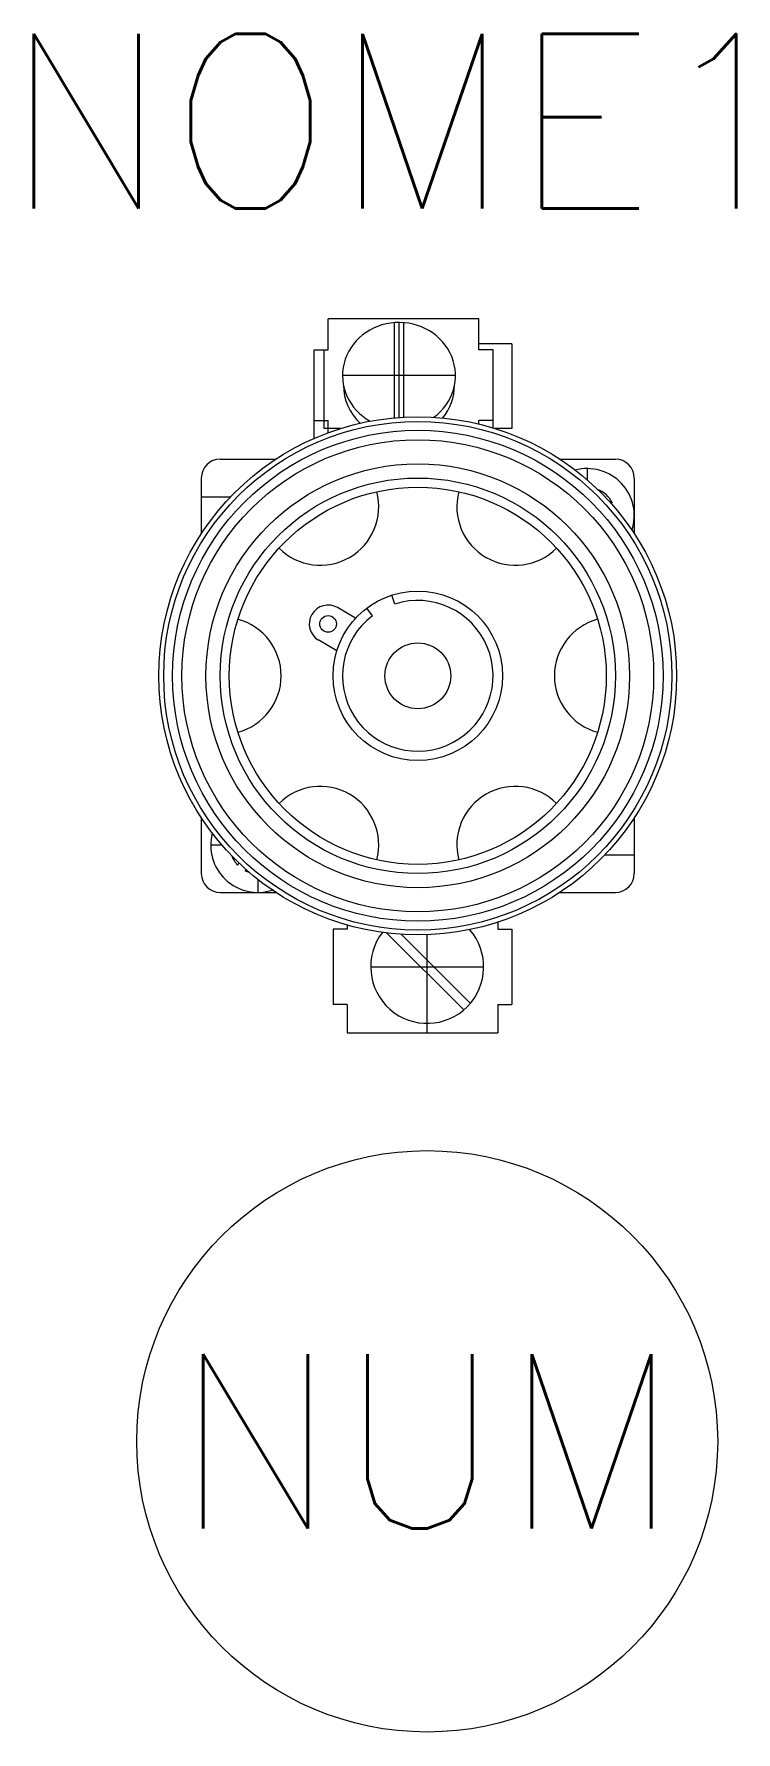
# Model space of a CAD drawing. Header units: millimetres. Extents: x -3.3 to 2.7, y -9.1 to 5.5.
import ezdxf
from ezdxf.enums import TextEntityAlignment as Align

# ---------------------------------------------------------------- set-up
doc = ezdxf.new("R2010")
doc.units = ezdxf.units.MM
doc.styles.add('Romans', font='romans.shx')
doc.styles.add('STYLE-ROMANS', font='romans.shx')

msp = doc.modelspace()

# ---------------------------------------------------------------- linework, layer by layer
for p, q in [((0.526, 3.07), (-0.77, 3.07)), ((-0.77, 2.803), (-0.77, 3.07)), ((0.526, 2.803), (0.526, 3.07)), ((-0.202, 3.037), (-0.202, 2.218)), ((-0.162, 3.039), (-0.162, 2.222)), ((-0.122, 3.037), (-0.122, 2.224)), ((-0.891, 2.042), (-0.891, 2.803)), ((-0.891, 2.803), (-0.77, 2.803)), ((-0.81, 2.803), (-0.81, 2.126)), ((0.81, 2.855), (0.526, 2.855)), ((0.648, 2.803), (0.526, 2.803)), ((0.648, 2.131), (0.648, 2.803)), ((0.81, 2.855), (0.81, 2.126)), ((0.324, 2.582), (-0.648, 2.582)), ((-0.891, 2.195), (-0.77, 2.195)), ((-0.77, 2.09), (-0.77, 2.195)), ((0.648, 2.195), (0.526, 2.195)), ((0.526, 2.164), (0.526, 2.195)), ((-0.664, 2.126), (-0.81, 2.126)), ((0.81, 2.126), (0.664, 2.126)), ((-1.701, 1.863), (-1.221, 1.863)), ((1.221, 1.863), (1.701, 1.863)), ((1.458, 1.782), (1.458, 1.684)), ((-1.863, 1.701), (-1.863, 1.221)), ((1.863, 1.701), (1.863, 1.221)), ((-1.863, 1.539), (-1.61, 1.539)), ((1.673, 1.49), (1.66, 1.485)), ((-0.535, 0.496), (-0.691, 0.586)), ((-0.199, 0.617), (-0.223, 0.694)), ((-0.391, 0.517), (-0.44, 0.581)), ((-0.697, 0.215), (-0.853, 0.305)), ((-1.863, -1.221), (-1.863, -1.701)), ((1.863, -1.221), (1.863, -1.701)), ((-1.684, -1.458), (-1.782, -1.458)), ((1.61, -1.539), (1.863, -1.539)), ((-1.551, -1.628), (-1.538, -1.611)), ((-1.485, -1.676), (-1.478, -1.666)), ((-1.377, -1.751), (-1.377, -1.863)), ((-1.701, -1.863), (-1.221, -1.863)), ((1.221, -1.863), (1.701, -1.863)), ((-0.729, -2.179), (-0.729, -2.827)), ((-0.608, -2.179), (-0.729, -2.179)), ((-0.608, -2.143), (-0.608, -2.179)), ((0.688, -2.118), (0.688, -2.179)), ((0.688, -2.179), (0.81, -2.179)), ((0.81, -2.179), (0.81, -2.827)), ((0.395, -2.874), (-0.268, -2.211)), ((0.452, -2.817), (-0.142, -2.223)), ((0.081, -3.07), (0.081, -2.226)), ((-0.405, -2.503), (0.567, -2.503)), ((-0.608, -2.827), (-0.729, -2.827)), ((-0.608, -2.827), (-0.608, -3.07)), ((0.688, -2.827), (0.688, -3.07)), ((0.688, -2.827), (0.81, -2.827)), ((-0.608, -3.07), (0.688, -3.07))]:
    msp.add_line(p, q)
for centre, radius in [((0, 0), 2.228), ((0, 0), 2.187), ((0, 0), 2.111), ((0, 0), 2.03), ((0, 0), 1.823), ((0, 0), 1.701), ((0, 0), 1.622), ((0, 0), 0.729), ((-0.772, 0.446), 0.0718), ((0, 0), 0.283)]:
    msp.add_circle(centre, radius)
at = {"linetype": 'Continuous'}
msp.add_circle((0.081, -6.584), 2.5, dxfattribs=at)
for centre, radius, start, end in [((-1.701, 1.701), 0.162, 90, 180), ((1.458, 1.377), 0.405, 341.8927, 104.8342), ((1.701, 1.701), 0.162, 0, 90), ((-0.839, 1.454), 0.503, 225.1465, 14.8535), ((0.839, 1.454), 0.503, 165.1465, 314.8535), ((1.458, 1.377), 0.243, 27.5941, 68.7123), ((-0.772, 0.446), 0.162, 60, 240), ((0, 0), 0.648, 127.1235, 107.8478), ((-1.679, 0), 0.503, 285.1465, 74.8535), ((1.679, 0), 0.503, 105.1465, 254.8535), ((-0.839, -1.454), 0.503, 345.1465, 134.8535), ((0.839, -1.454), 0.503, 45.1465, 194.8535), ((-1.377, -1.458), 0.405, 165.1658, 288.1073), ((-1.377, -1.458), 0.243, 201.2877, 224.4059), ((-1.701, -1.701), 0.162, 180, 270), ((-1.377, -1.458), 0.243, 243.5941, 251.9854), ((1.701, -1.701), 0.162, 270, 0), ((0.081, -2.503), 0.486, 142.4379, 41.2693)]:
    msp.add_arc(centre, radius, start, end)
for centre, major_axis, ratio, start_param, end_param in [((-0.162, 2.582), (0.486, 0), 0.939693, -0.904299, 4.176709), ((-0.162, 2.499), (0.478, 0), 0.955651, 3.141593, 3.940611), ((-0.162, 2.499), (0.478, 0), 0.955651, -0.665104, 0)]:
    msp.add_ellipse(centre, major_axis=major_axis, ratio=ratio, start_param=start_param, end_param=end_param)

# ---------------------------------------------------------------- texts
at = {"style": 'STYLE-ROMANS'}
msp.add_attdef('NOME1', text='NOME1', height=1.5, dxfattribs=at).set_placement((-0.122, 3.57), align=Align.BOTTOM_CENTER)
at = {"color": 7, "style": 'Romans', "flags": 4}
msp.add_attdef('NUM', text='NUM', height=1.5, dxfattribs=at).set_placement((0.081, -6.584), align=Align.MIDDLE_CENTER)

doc.saveas('drawing.dxf')
